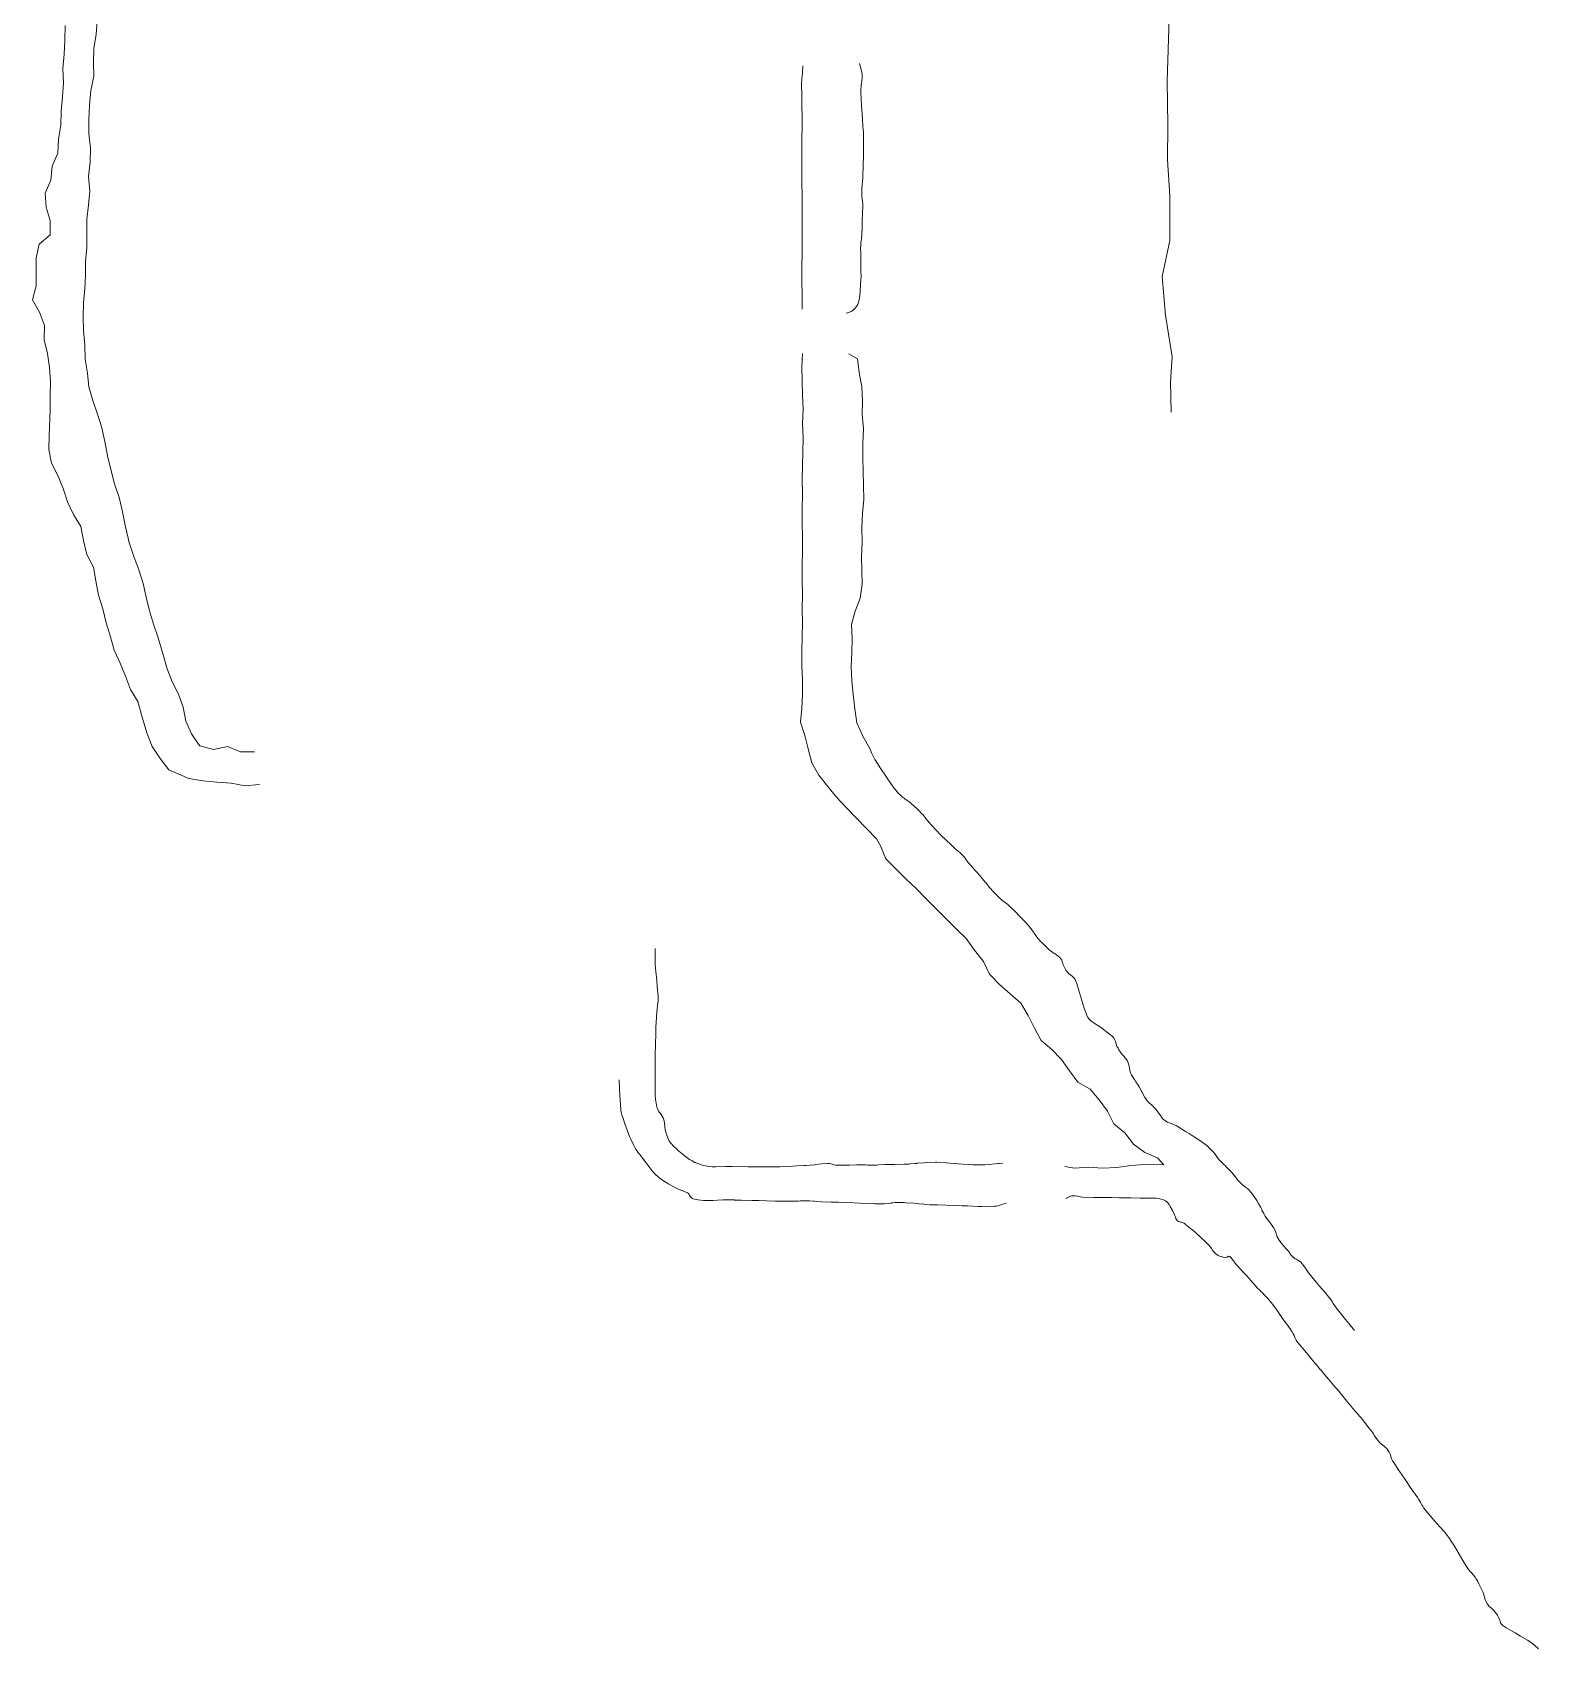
# Model space of a CAD drawing. Extents: x 683321 to 688873, y 7661944 to 7668387.
# Drawn here: x 685947 to 686490, y 7662499 to 7663081 of the extents above; entities that cross this region are included whole.
import ezdxf

# ---------------------------------------------------------------- set-up
doc = ezdxf.new("R2010")
doc.units = 0
doc.header["$MEASUREMENT"] = 0
doc.layers.add('01 CRESTA_Line', color=3, linetype='Continuous', lineweight=20)

msp = doc.modelspace()

# ---------------------------------------------------------------- linework, layer by layer
at = {"layer": '01 CRESTA_Line'}
for points in [[(686027.62, 7662822.07, 3874.22), (686022.5, 7662822.04, 3874.31), (686017.82, 7662824.03, 3874.41), (686012.76, 7662822.94, 3874.41), (686007.82, 7662824.3, 3874.52), (686007.43, 7662824.85, 3874.26), (686004.83, 7662828.53, 3874.99), (686002.83, 7662833.21, 3875.3), (686001.85, 7662838.2, 3875.58), (686000.2, 7662842.93, 3875.62), (685997.87, 7662847.36, 3875.4), (685996.08, 7662852.02, 3875.43), (685994.64, 7662857.05, 3875.59), (685992.82, 7662863.22, 3875.71), (685991.21, 7662868.07, 3875.85), (685989.75, 7662872.91, 3876.01), (685988.55, 7662877.81, 3876.16), (685987.46, 7662882.75, 3876.36), (685985.87, 7662887.71, 3876.44), (685984.03, 7662892.52, 3876.48), (685982.39, 7662897.53, 3876.63), (685981.25, 7662902.76, 3876.86), (685981.01, 7662903.83, 3876.65), (685979.83, 7662909.22, 3877.34), (685978.62, 7662914.22, 3877.71), (685977.84, 7662916.56, 3877.41), (685977.01, 7662919.08, 3877.31), (685974.6, 7662928.8, 3878.77), (685973.63, 7662933.93, 3878.32), (685972.5, 7662938.94, 3878.39), (685971.02, 7662943.78, 3878.37), (685969.28, 7662948.72, 3878.39), (685967.91, 7662953.67, 3878.47), (685967.34, 7662958.65, 3878.79), (685966.54, 7662963.62, 3878.99), (685966.42, 7662968.86, 3879.32), (685965.97, 7662973.88, 3879.44), (685965.79, 7662978.88, 3879.61), (685965.98, 7662983.98, 3879.88), (685966.47, 7662989.05, 3880.23), (685966.6, 7662993.82, 3880.29), (685966.69, 7662996.63, 3880.6), (685966.6, 7662998.83, 3880.77), (685967.11, 7663003.95, 3881.06), (685967.15, 7663009.12, 3881.19), (685967.09, 7663014.16, 3881.26), (685967.77, 7663019.16, 3882), (685968.18, 7663024.38, 3882.19), (685967.76, 7663029.53, 3882.33), (685968.37, 7663034.67, 3881.61), (685968.43, 7663039.74, 3881.84), (685967.86, 7663044.96, 3882.11), (685967.9, 7663049.99, 3882.21), (685968.14, 7663055.25, 3882.37), (685968.61, 7663060.49, 3883.05), (685969.68, 7663065.66, 3883.3), (685969.51, 7663070.65, 3883.68), (685969.6, 7663075.75, 3883.72), (685970.48, 7663080.69, 3883.78), (685970.86, 7663085.81, 3883.85)], [(686357.31, 7663086.5, 3893.97), (686356.5, 7663064, 3892.99), (686356.75, 7663048, 3892.72), (686356.63, 7663035.5, 3891.72), (686357.44, 7663022.5, 3891.61), (686357.44, 7663006.5, 3890.79), (686354.69, 7662993.5, 3890.49), (686355.88, 7662979.5, 3890.18), (686358.38, 7662964.5, 3889.38), (686357.75, 7662955.5, 3888.18), (686357.94, 7662944.5, 3887.8)], [(686029.33, 7662810.28, 3874.78), (686024.2, 7662809.84, 3875.01), (686019.19, 7662810.77, 3874.47), (686014.05, 7662811.13, 3874.61), (686008.96, 7662811.62, 3874.85), (686003.9, 7662812.46, 3874.7), (685996.72, 7662815.62, 3875.19), (685993.54, 7662819.73, 3875.44), (685990.7, 7662824.08, 3875.71), (685988.77, 7662828.97, 3876.12), (685986.82, 7662835.39, 3876.55), (685985.54, 7662840.28, 3876.82), (685982.91, 7662844.58, 3877.41), (685981.12, 7662849.34, 3877.96), (685979.14, 7662854.03, 3878.5), (685976.98, 7662858.74, 3879.11), (685975.69, 7662863.58, 3879.27), (685974.13, 7662868.58, 3879.37), (685972.93, 7662873.67, 3879.51), (685971.31, 7662878.62, 3879.68), (685970.42, 7662883.7, 3879.53), (685969.48, 7662888.7, 3879.07), (685967.15, 7662893.21, 3879.17), (685965.96, 7662898.25, 3879.6), (685965.02, 7662903.33, 3880.04), (685962.38, 7662907.69, 3880.52), (685960.16, 7662912.27, 3880.85), (685958.58, 7662917.08, 3881.12), (685956.73, 7662921.72, 3881.19), (685954.34, 7662926.13, 3881.54), (685953.39, 7662931.04, 3881.7), (685953.57, 7662936.11, 3881.09), (685953.86, 7662945.33, 3879.81), (685953.92, 7662950.22, 3879.32), (685953.92, 7662950.46, 3879.29), (685953.98, 7662955.53, 3879.07), (685953.66, 7662960.66, 3878.8), (685952.97, 7662965.72, 3879.04), (685951.76, 7662970.61, 3879.69), (685951.86, 7662975.81, 3880.64), (685950.12, 7662980.63, 3881.86), (685947.49, 7662985.09, 3883.38), (685948.92, 7662990.06, 3883), (685948.82, 7662995.17, 3882.66), (685948.87, 7663000.24, 3882.34), (685949.96, 7663005.12, 3881.61), (685953.93, 7663008.52, 3881.48), (685953.86, 7663013.65, 3881.41), (685952.47, 7663018.48, 3881.98), (685952.09, 7663023.56, 3882.54), (685954.12, 7663028.23, 3883.22), (685954.61, 7663033.29, 3883.21), (685956.65, 7663037.98, 3882.41), (685956.89, 7663042.98, 3882.43), (685957.71, 7663048.04, 3882.26), (685957.93, 7663053.07, 3882.52), (685958.33, 7663058.18, 3882.44), (685958.78, 7663063.3, 3882.56), (685958.48, 7663068.45, 3882.78), (685958.94, 7663073.62, 3882.71), (685959.18, 7663078.67, 3882.87), (685959.27, 7663084.01, 3882.83)], [(686225.18, 7663069.44, 3880.99), (686225.04, 7663066.86, 3880.99), (686224.78, 7663063.26, 3880.99), (686224.82, 7663058.21, 3880.99), (686224.95, 7663047.85, 3880.99), (686224.87, 7663042.73, 3880.99), (686224.79, 7663032.71, 3880.99), (686224.94, 7663017.21, 3880.99), (686224.99, 7663012.14, 3880.99), (686224.92, 7663007.15, 3880.99), (686224.96, 7663002.05, 3880.99), (686224.84, 7662996.88, 3880.99), (686224.87, 7662991.84, 3880.99), (686224.96, 7662986.65, 3880.99), (686225, 7662981.63, 3880.99)], [(686245.61, 7663070.21, 3882.69), (686246.02, 7663068.94, 3882.8), (686246.35, 7663067.66, 3882.92), (686246.46, 7663067.1, 3882.97), (686246.57, 7663066.34, 3883.04), (686246.6, 7663065.57, 3883.11), (686246.58, 7663065.24, 3883.14), (686246.45, 7663063.74, 3883.03), (686246.38, 7663063.24, 3882.99), (686246.24, 7663062.25, 3882.9), (686246.18, 7663061.88, 3882.85), (686246.08, 7663061.13, 3882.78), (686246.07, 7663060.37, 3882.77), (686246.07, 7663060.18, 3882.77), (686246.25, 7663057.32, 3882.86), (686246.38, 7663055.06, 3882.93), (686246.56, 7663052.02, 3882.92), (686246.68, 7663049.89, 3882.91), (686246.84, 7663047.81, 3882.86), (686246.86, 7663047.7, 3882.86), (686246.99, 7663046.48, 3882.83), (686247.08, 7663045.45, 3882.81), (686247.09, 7663044.79, 3882.8), (686247.08, 7663043.99, 3882.77), (686247.05, 7663039.68, 3882.6), (686247.02, 7663035.82, 3882.55), (686247.01, 7663034.52, 3882.53), (686246.99, 7663033.58, 3882.52), (686246.82, 7663029.29, 3882.48), (686246.7, 7663027.48, 3882.49), (686246.63, 7663026.78, 3882.49), (686246.6, 7663026.55, 3882.49), (686246.47, 7663024.95, 3882.48), (686246.43, 7663024.12, 3882.5), (686246.43, 7663023.13, 3882.43), (686246.52, 7663022.14, 3882.42), (686246.59, 7663021.64, 3882.43), (686246.62, 7663021.46, 3882.43), (686246.74, 7663020.57, 3882.39), (686246.8, 7663019.49, 3882.37), (686246.8, 7663018.94, 3882.36), (686246.73, 7663016.12, 3882.23), (686246.65, 7663013.76, 3882.13), (686246.54, 7663010.96, 3882.04), (686246.44, 7663008.68, 3881.97), (686246.31, 7663006.94, 3881.8), (686246.26, 7663006.47, 3881.76), (686246.16, 7663005.6, 3881.66), (686246.06, 7663004.5, 3881.54), (686246.04, 7663003.64, 3881.49), (686246.06, 7663001.91, 3881.4), (686246.13, 7662998.54, 3881.24), (686246.16, 7662995.5, 3881.18), (686246.18, 7662993.34, 3881.14), (686246.15, 7662992.38, 3881.06), (686245.87, 7662988.31, 3880.78), (686245.7, 7662986.67, 3880.66), (686245.46, 7662985.05, 3880.55), (686245.27, 7662984.21, 3880.5), (686245, 7662983.39, 3880.45), (686244.84, 7662983.06, 3880.35), (686244.78, 7662982.98, 3880.33), (686244.07, 7662982.08, 3880.03), (686243.87, 7662981.85, 3879.95), (686243.45, 7662981.44, 3879.91), (686242.98, 7662981.09, 3879.86), (686242.63, 7662980.89, 3879.81), (686241.97, 7662980.59, 3879.69), (686241.28, 7662980.36, 3879.56), (686240.79, 7662980.25, 3879.46)], [(686225.13, 7662965.67, 3879.05), (686224.9, 7662960.91, 3878.08), (686225.01, 7662955.7, 3877.8), (686225.11, 7662950.71, 3877.74), (686225.36, 7662945.65, 3877.61), (686225.14, 7662940.48, 3877.62), (686225.36, 7662935.35, 3877.32), (686225.17, 7662930.29, 3877.22), (686225.12, 7662925.29, 3877.04), (686225.02, 7662920.18, 3876.89), (686225.1, 7662915.03, 3876.73), (686224.97, 7662909.85, 3876.61), (686224.99, 7662904.66, 3876.38), (686225.03, 7662899.6, 3876.15), (686225.03, 7662894.42, 3875.91), (686225, 7662889.19, 3875.6), (686225.01, 7662884.02, 3875.45), (686225.05, 7662878.79, 3875.19), (686224.97, 7662873.71, 3874.93), (686225.07, 7662868.65, 3874.77), (686224.93, 7662863.49, 3874.53), (686224.81, 7662858.24, 3874.31), (686224.87, 7662853.13, 3874.14), (686225.11, 7662848.02, 3873.93), (686225.03, 7662842.81, 3873.48), (686224.88, 7662837.73, 3873.36), (686224.36, 7662832.74, 3873.64), (686225.94, 7662827.96, 3872.96), (686227.17, 7662823.12, 3872.72), (686228.42, 7662818.15, 3872.8), (686231.02, 7662813.67, 3872.3), (686234.18, 7662809.6, 3872.14), (686237.4, 7662805.76, 3871.88), (686240.92, 7662801.92, 3871.78), (686244.55, 7662798.24, 3871.76), (686248.21, 7662794.5, 3871.66), (686251.82, 7662790.74, 3871.63), (686253.15, 7662788.17, 3871.57), (686255.08, 7662783.52, 3871.64), (686258.7, 7662779.93, 3871.35), (686262.36, 7662776.35, 3871.07)], [(686241.74, 7662965.54, 3879.09), (686244.88, 7662963.79, 3879.88), (686245.56, 7662958.84, 3879.81), (686246.46, 7662953.69, 3879.76), (686246.72, 7662948.67, 3879.65), (686246.54, 7662943.66, 3879.53), (686247.06, 7662938.59, 3879.3), (686246.87, 7662933.36, 3879.2), (686246.83, 7662928.18, 3879.16)], [(686246.83, 7662928.18, 3879.16), (686246.98, 7662923.19, 3879.1), (686247.05, 7662918.15, 3879.09), (686247.21, 7662913.08, 3878.93), (686246.77, 7662907.98, 3878.79), (686246.52, 7662902.91, 3878.71), (686246.56, 7662897.71, 3878.64), (686246.36, 7662892.57, 3878.58), (686246.44, 7662887.56, 3878.42), (686246.63, 7662882.52, 3878.17), (686245.89, 7662877.52, 3877.64), (686244.09, 7662872.82, 3875.9), (686242.74, 7662867.99, 3874.82), (686242.98, 7662862.95, 3874.44), (686242.9, 7662857.89, 3874.29), (686242.61, 7662852.84, 3873.83), (686242.87, 7662847.74, 3873.8), (686243.37, 7662842.78, 3873.32), (686243.91, 7662837.63, 3873.17), (686244.73, 7662832.53, 3872.76), (686246.87, 7662827.74, 3872.68), (686249.32, 7662823.31, 3872.81), (686250.12, 7662821.45, 3872.75), (686250.67, 7662820.27, 3872.73), (686251.15, 7662819.38, 3872.73), (686251.5, 7662818.82, 3872.75), (686253.74, 7662815.4, 3872.67), (686254.26, 7662814.62, 3872.65), (686255.64, 7662812.56, 3872.32), (686257.11, 7662810.38, 3871.97), (686257.99, 7662809.16, 3871.79), (686258.71, 7662808.26, 3871.68), (686259.62, 7662807.21, 3871.57), (686260.36, 7662806.45, 3871.51), (686261.01, 7662805.87, 3871.42), (686261.72, 7662805.34, 3871.36), (686262.15, 7662805.07, 3871.34), (686262.49, 7662804.84, 3871.33), (686263.05, 7662804.48, 3871.29), (686263.91, 7662803.82, 3871.21), (686264.38, 7662803.41, 3871.16), (686266.29, 7662801.64, 3871.27), (686266.99, 7662800.96, 3871.3), (686268.04, 7662799.87, 3871.31), (686268.16, 7662799.74, 3871.3), (686268.42, 7662799.45, 3871.35), (686269.57, 7662798.08, 3871.31), (686269.84, 7662797.75, 3871.3), (686270.02, 7662797.52, 3871.29), (686270.96, 7662796.37, 3871.25), (686271.36, 7662795.92, 3871.24), (686271.72, 7662795.53, 3871.07), (686273.3, 7662793.81, 3871.01), (686275.13, 7662791.92, 3870.98), (686276.47, 7662790.58, 3870.89), (686278.86, 7662788.27, 3870.77), (686279.95, 7662787.28, 3870.65), (686280.55, 7662786.79, 3870.61), (686281.05, 7662786.39, 3870.56), (686281.89, 7662785.69, 3870.48), (686282.66, 7662784.95, 3870.41), (686283.33, 7662784.2, 3870.31), (686283.95, 7662783.4, 3870.22), (686284.01, 7662783.31, 3870.21), (686284.45, 7662782.72, 3870.14), (686284.86, 7662782.16, 3870.07), (686285.76, 7662781.06, 3869.94), (686285.86, 7662780.94, 3869.93), (686287.49, 7662779.16, 3869.82), (686287.59, 7662779.05, 3869.81), (686287.83, 7662778.8, 3869.79), (686289.13, 7662777.38, 3869.7), (686289.39, 7662777.09, 3869.69), (686290.48, 7662775.77, 3869.58), (686290.97, 7662775.14, 3869.54), (686291.13, 7662774.93, 3869.52), (686292.1, 7662773.7, 3869.42), (686292.65, 7662773.04, 3869.38), (686293.93, 7662771.6, 3869.18), (686294.36, 7662771.15, 3869.13), (686295.68, 7662769.83, 3869), (686296.12, 7662769.42, 3868.97), (686297.09, 7662768.56, 3868.9), (686298.01, 7662767.85, 3868.87), (686298.08, 7662767.79, 3868.87), (686299.07, 7662767.02, 3868.82), (686299.97, 7662766.22, 3868.77), (686301.57, 7662764.68, 3868.66), (686303.6, 7662762.61, 3868.52), (686305.44, 7662760.67, 3868.27), (686307.12, 7662758.79, 3868.04), (686307.79, 7662757.95, 3867.96), (686308.4, 7662757.07, 3867.87), (686308.5, 7662756.9, 3867.85), (686308.71, 7662756.59, 3867.82), (686309.2, 7662755.84, 3867.73), (686309.97, 7662754.83, 3867.64), (686310.11, 7662754.65, 3867.63), (686310.91, 7662753.74, 3867.48), (686311.18, 7662753.47, 3867.45), (686313.11, 7662751.56, 3867.22), (686313.73, 7662750.96, 3867.15), (686314.43, 7662750.36, 3867.06), (686315.18, 7662749.83, 3867), (686315.72, 7662749.5, 3866.98), (686316, 7662749.34, 3866.96), (686316.66, 7662748.94, 3866.91), (686317.27, 7662748.48, 3866.85), (686317.86, 7662747.93, 3866.79), (686318.22, 7662747.5, 3866.77), (686318.51, 7662747.02, 3866.74), (686318.73, 7662746.5, 3866.71), (686318.86, 7662746.08, 3866.69), (686319.01, 7662745.54, 3866.66), (686319.07, 7662745.32, 3866.64), (686319.36, 7662744.59, 3866.58), (686319.73, 7662743.89, 3866.55), (686320.05, 7662743.38, 3866.54), (686320.56, 7662742.72, 3866.44), (686321.13, 7662742.11, 3866.37), (686321.65, 7662741.65, 3866.33), (686321.76, 7662741.56, 3866.32), (686322.27, 7662741.17, 3866.27), (686322.68, 7662740.85, 3866.22), (686323.03, 7662740.46, 3866.18), (686323.32, 7662740.02, 3866.13), (686323.5, 7662739.65, 3866.09), (686324.05, 7662738.19, 3865.7), (686324.14, 7662737.92, 3865.62), (686324.97, 7662735.37, 3864.94), (686325.11, 7662734.91, 3864.82), (686325.8, 7662732.47, 3864.34), (686325.81, 7662732.42, 3864.33), (686326.5, 7662730, 3863.86), (686326.92, 7662728.73, 3863.65), (686327.42, 7662727.49, 3863.5), (686327.84, 7662726.59, 3863.41), (686328.12, 7662726.1, 3863.39), (686328.47, 7662725.66, 3863.41), (686328.77, 7662725.37, 3863.46), (686329.46, 7662724.81, 3863.4), (686330.14, 7662724.36, 3863.39), (686331.34, 7662723.59, 3863.39), (686331.64, 7662723.39, 3863.39), (686333, 7662722.44, 3863.35), (686335.76, 7662720.35, 3863.28), (686336.16, 7662720.04, 3863.26), (686336.88, 7662719.43, 3863.23), (686336.99, 7662719.33, 3863.23), (686337.32, 7662718.96, 3863.2), (686337.6, 7662718.54, 3863.15), (686337.8, 7662718.08, 3863.1), (686337.9, 7662717.72, 3863.05), (686338.13, 7662716.87, 3862.93), (686338.15, 7662716.81, 3862.92), (686338.44, 7662716.04, 3862.79), (686338.82, 7662715.24, 3862.7), (686339.12, 7662714.7, 3862.67), (686339.71, 7662713.82, 3862.56), (686340.36, 7662712.99, 3862.5), (686340.6, 7662712.73, 3862.49), (686340.9, 7662712.4, 3862.46), (686341.43, 7662711.79, 3862.41), (686341.89, 7662711.12, 3862.35), (686342.2, 7662710.59, 3862.29), (686342.51, 7662709.93, 3862.22), (686342.74, 7662709.25, 3862.13), (686342.89, 7662708.54, 3862.04), (686342.94, 7662708.15, 3861.98), (686342.95, 7662708, 3861.95), (686343.04, 7662707.35, 3861.82), (686343.21, 7662706.71, 3861.73), (686343.46, 7662706.09, 3861.67), (686343.69, 7662705.65, 3861.65), (686344.62, 7662704.13, 3861.47), (686344.95, 7662703.62, 3861.42), (686345.27, 7662703.12, 3861.37), (686346.06, 7662701.89, 3861.23), (686346.42, 7662701.29, 3861.17), (686347.4, 7662699.55, 3861.12), (686347.5, 7662699.37, 3861.12), (686348.02, 7662698.37, 3861.08), (686348.53, 7662697.45, 3861.06), (686348.91, 7662696.86, 3861.05), (686349.34, 7662696.29, 3860.98), (686349.83, 7662695.78, 3860.97), (686349.96, 7662695.66, 3860.98), (686350.99, 7662694.71, 3861.04), (686351.1, 7662694.61, 3861.04), (686352.18, 7662693.5, 3861.03), (686352.43, 7662693.22, 3861.03), (686353.2, 7662692.3, 3861.03), (686353.8, 7662691.49, 3861.01), (686353.91, 7662691.33, 3861.01), (686354.38, 7662690.61, 3860.95), (686354.76, 7662690.07, 3860.93), (686355.2, 7662689.59, 3860.95), (686355.55, 7662689.27, 3861), (686356.07, 7662688.9, 3860.9), (686356.62, 7662688.6, 3860.85), (686357.21, 7662688.37, 3860.85), (686357.34, 7662688.34, 3860.85), (686358.02, 7662688.11, 3860.87), (686358.25, 7662688.03, 3860.87), (686359.14, 7662687.66, 3860.83), (686359.99, 7662687.21, 3860.78), (686360.15, 7662687.11, 3860.77), (686363.15, 7662685.28, 3860.8), (686364.43, 7662684.48, 3860.82), (686366.31, 7662683.26, 3860.94), (686368.62, 7662681.7, 3861.08), (686369.96, 7662680.74, 3861.19), (686370.89, 7662680.01, 3861.26), (686371.94, 7662679.12, 3861.33), (686372.66, 7662678.43, 3861.36), (686373.28, 7662677.76, 3861.36), (686373.84, 7662677.04, 3861.34), (686374.11, 7662676.64, 3861.32), (686374.3, 7662676.35, 3861.3), (686374.73, 7662675.74, 3861.27), (686375.42, 7662674.89, 3861.25), (686375.8, 7662674.47, 3861.25), (686377.04, 7662673.21, 3861.26), (686377.62, 7662672.67, 3861.29), (686377.73, 7662672.56, 3861.29), (686378.9, 7662671.42, 3861.32), (686379.51, 7662670.78, 3861.32), (686380.52, 7662669.64, 3861.32), (686381.09, 7662668.94, 3861.31), (686381.32, 7662668.65, 3861.3), (686382.18, 7662667.61, 3861.27), (686382.85, 7662666.86, 3861.28), (686383.55, 7662666.15, 3861.23), (686384.31, 7662665.49, 3861.25), (686384.68, 7662665.22, 3861.29), (686384.87, 7662665.08, 3861.3), (686385.55, 7662664.54, 3861.32), (686386.19, 7662663.95, 3861.31), (686386.59, 7662663.5, 3861.3), (686387.33, 7662662.57, 3861.21), (686387.79, 7662661.92, 3861.14), (686388.83, 7662660.32, 3860.94), (686389.48, 7662659.22, 3860.8), (686390.24, 7662657.84, 3860.53), (686390.62, 7662657.06, 3860.38), (686390.71, 7662656.87, 3860.34), (686391.36, 7662655.6, 3860.07), (686391.83, 7662654.75, 3859.93), (686392.4, 7662653.87, 3859.87), (686393.03, 7662653.04, 3859.87), (686393.28, 7662652.74, 3859.88), (686393.39, 7662652.6, 3859.88), (686393.99, 7662651.86, 3859.88), (686394.64, 7662650.93, 3859.86), (686394.86, 7662650.57, 3859.84), (686395.3, 7662649.79, 3859.97), (686395.66, 7662648.97, 3860.07), (686395.87, 7662648.32, 3860.14), (686395.94, 7662648.12, 3860.16), (686395.99, 7662647.94, 3860.17), (686396.21, 7662647.27, 3860.22), (686396.51, 7662646.63, 3860.31), (686396.87, 7662646.03, 3860.44), (686396.96, 7662645.9, 3860.47), (686397.49, 7662645.19, 3860.35), (686397.89, 7662644.68, 3860.27), (686398.69, 7662643.77, 3860.29), (686399.07, 7662643.37, 3860.31), (686399.12, 7662643.32, 3860.31), (686399.9, 7662642.48, 3860.34), (686400.28, 7662642.02, 3860.35), (686400.62, 7662641.55, 3860.42), (686400.65, 7662641.49, 3860.42), (686400.97, 7662640.99, 3860.49), (686401.1, 7662640.79, 3860.51), (686401.16, 7662640.71, 3860.52), (686401.56, 7662640.24, 3860.48), (686402.01, 7662639.82, 3860.48), (686402.51, 7662639.47, 3860.52), (686403.08, 7662639.17, 3860.6), (686403.2, 7662639.11, 3860.62), (686403.67, 7662638.87, 3860.63), (686404.22, 7662638.5, 3860.65), (686404.73, 7662638.06, 3860.68), (686405.19, 7662637.55, 3860.71), (686406.07, 7662636.38, 3860.57), (686406.6, 7662635.61, 3860.49), (686406.76, 7662635.37, 3860.46), (686407.49, 7662634.31, 3860.33), (686408.15, 7662633.46, 3860.24), (686410.24, 7662630.92, 3860.23), (686411.46, 7662629.46, 3860.23), (686413.43, 7662627.16, 3860.33), (686414.8, 7662625.54, 3860.4), (686415.48, 7662624.66, 3860.32), (686416.09, 7662623.73, 3860.29), (686416.13, 7662623.66, 3860.29), (686416.39, 7662623.25, 3860.28), (686416.87, 7662622.5, 3860.22), (686417.67, 7662621.38, 3860.18), (686417.73, 7662621.31, 3860.17), (686418.06, 7662620.9, 3860.17), (686420.84, 7662617.4, 3860.19), (686421.96, 7662616.03, 3860.21), (686424.1, 7662613.51, 3860.29)], [(686262.36, 7662776.35, 3871.07), (686265.97, 7662772.89, 3870.82), (686269.58, 7662769.21, 3870.54), (686273.11, 7662765.56, 3870.32), (686276.82, 7662761.94, 3869.96), (686280.42, 7662758.3, 3869.75), (686284.13, 7662754.81, 3869.4), (686287.06, 7662750.61, 3869.09), (686290.31, 7662746.54, 3868.84), (686292.44, 7662741.91, 3868.94), (686296.05, 7662738.16, 3868.66), (686299.97, 7662734.89, 3868.31), (686303.79, 7662731.45, 3867.99), (686306.48, 7662727.06, 3868.01), (686308.7, 7662722.5, 3867.93), (686311.09, 7662718.06, 3868.15), (686314.92, 7662714.78, 3867.41), (686318.47, 7662711.21, 3866.46), (686321.36, 7662707.07, 3866.41), (686324.34, 7662702.96, 3866.42), (686328.77, 7662700.51, 3865.38), (686332, 7662696.64, 3865.22), (686335.03, 7662692.56, 3864.78), (686337.26, 7662687.97, 3865.69), (686341.26, 7662684.79, 3865.02), (686344.44, 7662680.66, 3863.73), (686348.44, 7662677.62, 3863.52), (686353.06, 7662675.69, 3863.79), (686355.33, 7662673.26, 3863.45), (686348.5, 7662673.28, 3864.06), (686343.38, 7662672.97, 3864.44), (686338.39, 7662672.21, 3864.73), (686333.27, 7662672.02, 3864.79), (686328.2, 7662672.31, 3864.78), (686323.16, 7662672, 3864.79), (686319.64, 7662672.55, 3865.23)], [(686297.32, 7662673.78, 3867.45), (686295.99, 7662673.68, 3867.47), (686295.52, 7662673.64, 3867.48), (686292.21, 7662673.32, 3867.49), (686290.86, 7662673.2, 3867.5), (686289.51, 7662673.15, 3867.43), (686288.87, 7662673.15, 3867.41), (686286.5, 7662673.22, 3867.4), (686285.4, 7662673.28, 3867.41), (686282.92, 7662673.45, 3867.24), (686279.75, 7662673.68, 3867.05), (686276.84, 7662673.93, 3867.13), (686274.83, 7662674.1, 3867.18), (686273.55, 7662674.14, 3867.19), (686272.99, 7662674.13, 3867.19), (686270.18, 7662674.03, 3867.2), (686268.94, 7662673.95, 3867.2), (686266.44, 7662673.75, 3867.27), (686266.34, 7662673.74, 3867.27), (686265.65, 7662673.67, 3867.29), (686263.99, 7662673.53, 3867.33), (686263.46, 7662673.5, 3867.35), (686261.63, 7662673.43, 3867.37), (686258.26, 7662673.32, 3867.41), (686255.02, 7662673.27, 3867.51), (686254.75, 7662673.27, 3867.52), (686252.63, 7662673.22, 3867.58), (686252.45, 7662673.21, 3867.59), (686251.72, 7662673.14, 3867.5), (686251.65, 7662673.13, 3867.5), (686251.54, 7662673.12, 3867.48), (686250.9, 7662673.05, 3867.41), (686250.83, 7662673.04, 3867.4), (686249.84, 7662673.04, 3867.45), (686249.09, 7662673.09, 3867.51), (686248.5, 7662673.13, 3867.55), (686247.76, 7662673.17, 3867.6), (686246.75, 7662673.19, 3867.66), (686244.69, 7662673.16, 3867.63), (686242.07, 7662673.12, 3867.58), (686239.86, 7662673.1, 3867.75), (686237.71, 7662673.1, 3867.93), (686237.05, 7662673.14, 3867.9), (686236.4, 7662673.26, 3867.9), (686235.99, 7662673.38, 3867.93), (686235.79, 7662673.44, 3867.93), (686235.25, 7662673.6, 3867.94), (686234.69, 7662673.68, 3867.94), (686234.15, 7662673.69, 3867.94), (686232.15, 7662673.51, 3867.98), (686229.64, 7662673.28, 3868.03), (686229.42, 7662673.26, 3868.04), (686226.32, 7662673.02, 3868.12), (686225.66, 7662672.97, 3868.13), (686223.07, 7662672.8, 3868.17), (686220.17, 7662672.64, 3868.22), (686217.02, 7662672.51, 3868.22), (686216.65, 7662672.5, 3868.22), (686213.54, 7662672.47, 3868.25), (686213.18, 7662672.48, 3868.26), (686209.8, 7662672.5, 3868.28), (686206.34, 7662672.53, 3868.31), (686205.38, 7662672.54, 3868.29), (686199.78, 7662672.56, 3868.21), (686197.38, 7662672.55, 3868.23), (686193.78, 7662672.51, 3868.27), (686192.56, 7662672.54, 3868.13), (686191.35, 7662672.66, 3868.01), (686190.15, 7662672.85, 3867.92), (686189.41, 7662673.02, 3867.88), (686188.96, 7662673.13, 3867.95), (686188.44, 7662673.28, 3868.05), (686188.39, 7662673.29, 3868.05), (686187.33, 7662673.65, 3868.13), (686187.08, 7662673.75, 3868.15), (686186.3, 7662674.08, 3868.23), (686185.3, 7662674.59, 3868.37), (686184.34, 7662675.17, 3868.52), (686183.88, 7662675.48, 3868.6), (686182.46, 7662676.52, 3868.61), (686181.66, 7662677.16, 3868.63), (686180.47, 7662678.18, 3868.68), (686179.81, 7662678.8, 3868.72), (686178.39, 7662680.22, 3868.82), (686177.97, 7662680.66, 3868.86), (686177.45, 7662681.27, 3868.93), (686177.31, 7662681.46, 3868.96), (686176.96, 7662682.02, 3868.92), (686176.71, 7662682.54, 3868.88), (686176.21, 7662683.84, 3868.81), (686175.84, 7662685, 3868.75), (686175.63, 7662685.86, 3868.85), (686175.5, 7662686.74, 3868.96), (686175.45, 7662687.25, 3869.03), (686175.36, 7662688.12, 3869.13), (686175.19, 7662689.01, 3869.24), (686175.07, 7662689.47, 3869.29), (686174.84, 7662690.14, 3869.28), (686174.53, 7662690.77, 3869.28), (686174.16, 7662691.36, 3869.28), (686173.87, 7662691.72, 3869.28), (686173.74, 7662691.88, 3869.27), (686173.36, 7662692.37, 3869.24), (686173.04, 7662692.91, 3869.23), (686172.79, 7662693.48, 3869.24), (686172.62, 7662694.05, 3869.26), (686172.34, 7662695.46, 3869.25), (686172.13, 7662696.9, 3869.24), (686172.02, 7662698.3, 3869.24), (686171.98, 7662699.72, 3869.24), (686172.01, 7662702.48, 3868.92), (686172.02, 7662703.23, 3869.06), (686172.03, 7662705.48, 3869.46), (686171.99, 7662707.71, 3869.08), (686171.96, 7662709.43, 3869.34), (686171.95, 7662710.96, 3869.57), (686172, 7662712.94, 3869.12), (686172, 7662713.02, 3869.11), (686172.09, 7662716.6, 3869.74), (686172.19, 7662720.49, 3869.87), (686172.23, 7662722.36, 3869.93), (686172.25, 7662722.82, 3869.93), (686172.62, 7662728.2, 3870.05), (686172.84, 7662730.69, 3869.87), (686173.01, 7662732.24, 3869.76), (686173.03, 7662732.35, 3869.8), (686173.1, 7662733.24, 3870.04), (686173.1, 7662733.84, 3870.2), (686173.09, 7662734.02, 3870.18), (686172.76, 7662737.4, 3869.8), (686172.53, 7662739.81, 3870.37), (686172.2, 7662742.89, 3870.38), (686171.95, 7662745.31, 3870.4), (686171.99, 7662751.2, 3870.61)], [(686298.44, 7662659.34, 3867.04), (686296.96, 7662658.85, 3867.09), (686295.6, 7662658.48, 3867.13), (686294.9, 7662658.35, 3867.16), (686294.25, 7662658.29, 3867.18), (686289.74, 7662658.19, 3867.18), (686288.41, 7662658.21, 3867.19), (686284.63, 7662658.37, 3867.26), (686282.63, 7662658.46, 3867.3), (686279.85, 7662658.56, 3867.38), (686276.81, 7662658.67, 3867.48), (686273.67, 7662658.75, 3867.53), (686270.96, 7662658.83, 3867.57), (686269.58, 7662658.92, 3867.59), (686268.98, 7662658.98, 3867.59), (686267.12, 7662659.18, 3867.61), (686266.4, 7662659.26, 3867.61), (686265.26, 7662659.36, 3867.63), (686262.23, 7662659.55, 3867.69), (686261.73, 7662659.57, 3867.71), (686259.84, 7662659.62, 3867.79), (686259.53, 7662659.62, 3867.8), (686258.42, 7662659.58, 3867.76), (686257.32, 7662659.46, 3867.76), (686257.18, 7662659.44, 3867.76), (686256.91, 7662659.4, 3867.76), (686255.94, 7662659.28, 3867.73), (686254.69, 7662659.2, 3867.72), (686254.53, 7662659.2, 3867.72), (686251.18, 7662659.17, 3867.8), (686249.17, 7662659.22, 3867.84), (686245.92, 7662659.38, 3867.87), (686243.66, 7662659.49, 3867.89), (686240.87, 7662659.59, 3867.93), (686237.9, 7662659.69, 3867.97), (686235.42, 7662659.78, 3868.02), (686231.94, 7662659.9, 3868.1), (686230.16, 7662660, 3868.13), (686229.4, 7662660.07, 3868.14), (686229.07, 7662660.1, 3868.15), (686227.56, 7662660.23, 3868.17), (686226.64, 7662660.26, 3868.2), (686225.24, 7662660.25, 3868.23), (686224.35, 7662660.21, 3868.26), (686223.48, 7662660.16, 3868.29), (686222.46, 7662660.11, 3868.33), (686221.24, 7662660.09, 3868.36), (686217.3, 7662660.1, 3868.36), (686215.27, 7662660.13, 3868.37), (686212.21, 7662660.24, 3868.3), (686209.37, 7662660.35, 3868.23), (686206.85, 7662660.39, 3868.24), (686203.06, 7662660.43, 3868.25), (686200.62, 7662660.52, 3868.25), (686200.43, 7662660.53, 3868.26), (686199.53, 7662660.58, 3868.25), (686198.02, 7662660.64, 3868.25), (686197.35, 7662660.64, 3868.27), (686196.46, 7662660.6, 3868.25), (686194.47, 7662660.46, 3868.23), (686192.87, 7662660.4, 3868.23), (686189.42, 7662660.39, 3868.23), (686188.39, 7662660.43, 3868.27), (686187.36, 7662660.56, 3868.31), (686186.75, 7662660.67, 3868.34), (686186.1, 7662660.85, 3868.37), (686185.47, 7662661.1, 3868.4), (686185.11, 7662661.29, 3868.41), (686184.81, 7662661.51, 3868.41), (686184.56, 7662661.78, 3868.42), (686184.38, 7662662.1, 3868.42), (686184.34, 7662662.22, 3868.42), (686184.18, 7662662.55, 3868.38), (686183.96, 7662662.84, 3868.38), (686183.68, 7662663.08, 3868.42), (686183.57, 7662663.15, 3868.44), (686182.84, 7662663.51, 3868.41), (686182.08, 7662663.8, 3868.42), (686181.86, 7662663.87, 3868.43), (686180.95, 7662664.18, 3868.44), (686180.07, 7662664.56, 3868.44), (686179.82, 7662664.68, 3868.44), (686177.58, 7662665.89, 3868.43), (686177.17, 7662666.12, 3868.43), (686176.68, 7662666.41, 3868.43), (686175.81, 7662666.93, 3868.43), (686175.56, 7662667.09, 3868.43), (686174.29, 7662667.96, 3868.49), (686173.06, 7662668.89, 3868.54), (686172.99, 7662668.95, 3868.55), (686172.25, 7662669.6, 3868.58), (686171.56, 7662670.31, 3868.62), (686171.52, 7662670.36, 3868.62), (686170.48, 7662671.59, 3867.04), (686168.56, 7662674.02, 3868.78), (686166.29, 7662677.04, 3867.04), (686165.79, 7662677.72, 3867.04), (686165.09, 7662678.75, 3867.04), (686164.94, 7662678.98, 3868.99), (686164.37, 7662679.98, 3867.04), (686164.13, 7662680.46, 3867.04), (686163.2, 7662682.47, 3867.04), (686162.79, 7662683.44, 3869.08), (686161.9, 7662685.66, 3869.17), (686161.04, 7662687.95, 3869.26), (686160.39, 7662689.88, 3869.34), (686160, 7662691.19, 3869.39), (686159.77, 7662692.14, 3869.42), (686159.66, 7662692.78, 3869.45), (686159.61, 7662693.26, 3869.46), (686159.21, 7662698.23, 3869.63), (686159.08, 7662700.33, 3869.7), (686158.95, 7662703.81, 3869.81)], [(686490.43, 7662498.77, 3857.53), (686488.93, 7662500.06, 3857.61), (686487.84, 7662500.93, 3857.7), (686487.02, 7662501.52, 3857.79), (686486.41, 7662501.89, 3857.89), (686483.91, 7662503.32, 3858.1), (686481.94, 7662504.45, 3858.26), (686478.77, 7662506.33, 3858.97), (686477.57, 7662507.09, 3859.24), (686477.23, 7662507.37, 3859.2), (686476.93, 7662507.71, 3859.18), (686476.7, 7662508.09, 3859.16), (686476.62, 7662508.32, 3859.15), (686476.54, 7662508.52, 3859.15), (686476.28, 7662509.32, 3859.17), (686475.94, 7662510.1, 3859.13), (686475.54, 7662510.84, 3859.11), (686475.08, 7662511.51, 3859.12), (686474.46, 7662512.28, 3859.04), (686473.78, 7662513, 3858.99), (686473.53, 7662513.22, 3858.98), (686473.04, 7662513.66, 3858.93), (686472.97, 7662513.71, 3858.92), (686472.5, 7662514.15, 3858.87), (686472.08, 7662514.64, 3858.84), (686471.73, 7662515.18, 3858.82), (686471.7, 7662515.23, 3858.82), (686471.35, 7662515.94, 3858.83), (686471.08, 7662516.69, 3858.85), (686470.9, 7662517.36, 3858.87), (686470.8, 7662517.73, 3858.87), (686470.65, 7662518.3, 3858.86), (686470.33, 7662519.22, 3858.88), (686469.98, 7662519.99, 3858.92), (686468.92, 7662522.09, 3859.05), (686468.45, 7662522.98, 3859.12), (686467.81, 7662524.05, 3859.23), (686467.52, 7662524.5, 3859.29), (686466.88, 7662525.38, 3859.2), (686466.17, 7662526.22, 3859.14), (686466, 7662526.4, 3859.13), (686465.77, 7662526.64, 3859.11), (686465.18, 7662527.29, 3859.06), (686464.65, 7662528, 3859), (686464.4, 7662528.4, 3858.98), (686463.12, 7662530.56, 3859.01), (686461.77, 7662532.87, 3859.05), (686460.05, 7662535.67, 3859.08), (686459.12, 7662537.15, 3859.1), (686458.02, 7662538.81, 3859), (686457.43, 7662539.63, 3858.97), (686456.59, 7662540.72, 3858.94), (686456.14, 7662541.25, 3858.95), (686454.96, 7662542.6, 3858.95), (686452.82, 7662545.02, 3858.96), (686450.25, 7662547.96, 3859.23), (686449.53, 7662548.79, 3859.31), (686449.05, 7662549.43, 3859.31), (686448.63, 7662550.11, 3859.3), (686448.46, 7662550.43, 3859.3), (686448.02, 7662551.26, 3859.29), (686447.84, 7662551.59, 3859.27), (686447.15, 7662552.72, 3859.26), (686446.83, 7662553.2, 3859.27), (686445.01, 7662555.76, 3859.41), (686443.88, 7662557.38, 3859.49), (686442.77, 7662559.04, 3859.56), (686441.02, 7662561.66, 3859.67), (686439.83, 7662563.41, 3859.59), (686438.17, 7662565.83, 3859.48), (686437.76, 7662566.5, 3859.47), (686437.43, 7662567.21, 3859.46), (686437.17, 7662567.95, 3859.44), (686437.12, 7662568.13, 3859.43), (686436.88, 7662568.86, 3859.38), (686436.56, 7662569.56, 3859.36), (686436.18, 7662570.22, 3859.38), (686436.08, 7662570.37, 3859.39), (686435.65, 7662570.93, 3859.39), (686435.16, 7662571.43, 3859.42), (686434.61, 7662571.87, 3859.48), (686434.36, 7662572.05, 3859.52), (686434.24, 7662572.13, 3859.53), (686433.74, 7662572.5, 3859.57), (686433.17, 7662573.01, 3859.61), (686432.66, 7662573.57, 3859.65), (686432.46, 7662573.84, 3859.67), (686431.36, 7662575.4, 3859.69), (686431.1, 7662575.79, 3859.7), (686430.85, 7662576.17, 3859.7), (686430.02, 7662577.38, 3859.71), (686429.6, 7662577.95, 3859.73), (686427.32, 7662580.9, 3859.96), (686426.42, 7662582.01, 3860.06), (686424.93, 7662583.72, 3860.15), (686424.78, 7662583.89, 3860.16), (686424.66, 7662584.02, 3860.17), (686423.34, 7662585.53, 3860.24), (686423.11, 7662585.8, 3860.26), (686421.31, 7662588.04, 3860.32), (686419.9, 7662589.78, 3860.37), (686418.37, 7662591.59, 3860.47), (686416.54, 7662593.74, 3860.6), (686414.65, 7662595.93, 3860.66), (686413.23, 7662597.58, 3860.7), (686411.86, 7662599.25, 3860.72), (686411.82, 7662599.3, 3860.72), (686410.35, 7662601.12, 3860.74), (686410.07, 7662601.46, 3860.74), (686410.02, 7662601.52, 3860.74), (686408.92, 7662602.82, 3860.77), (686406.72, 7662605.4, 3860.83), (686404.81, 7662607.71, 3860.99), (686403.52, 7662609.33, 3861.11), (686403.06, 7662610, 3861.08), (686402.66, 7662610.72, 3861.06), (686402.38, 7662611.34, 3861.04), (686402.25, 7662611.64, 3861.03), (686401.98, 7662612.23, 3860.98), (686401.51, 7662613.08, 3860.95), (686401.07, 7662613.76, 3860.95), (686399.63, 7662615.76, 3861.03), (686398.14, 7662617.84, 3861.1), (686396.41, 7662620.34, 3861.02), (686395.26, 7662622, 3860.96), (686394.41, 7662623.11, 3860.9), (686394.09, 7662623.49, 3860.89), (686392.58, 7662625.22, 3860.86), (686392.02, 7662625.83, 3860.85), (686390.73, 7662627.16, 3860.83), (686390.32, 7662627.56, 3860.83), (686390.03, 7662627.84, 3860.83), (686388.97, 7662628.89, 3860.82), (686388.44, 7662629.47, 3860.81), (686386.78, 7662631.36, 3860.97), (686385.08, 7662633.3, 3861.14), (686384.15, 7662634.32, 3861.13), (686381.69, 7662637.01, 3861.1), (686380.85, 7662638, 3861.18), (686380.66, 7662638.25, 3861.19), (686380.07, 7662639.03, 3861.23), (686380.03, 7662639.1, 3861.23), (686379.61, 7662639.62, 3861.26), (686379.11, 7662640.11, 3861.33), (686378.94, 7662640.21, 3861.36), (686378.74, 7662640.23, 3861.4), (686378.67, 7662640.21, 3861.42), (686378.56, 7662640.17, 3861.42), (686378.51, 7662640.14, 3861.41), (686378.21, 7662639.96, 3861.35), (686377.87, 7662639.86, 3861.36), (686377.48, 7662639.84, 3861.37), (686376.74, 7662639.94, 3861.55), (686376.01, 7662640.12, 3861.74), (686375.45, 7662640.31, 3861.91), (686374.93, 7662640.56, 3862.08), (686374.44, 7662640.88, 3862.25), (686374.08, 7662641.17, 3862.4), (686373.41, 7662641.86, 3862.42), (686372.79, 7662642.61, 3862.45), (686372.5, 7662643.01, 3862.47), (686371.87, 7662643.84, 3862.48), (686371.19, 7662644.62, 3862.52), (686370.81, 7662645, 3862.55), (686368.44, 7662647.26, 3862.77), (686367.04, 7662648.55, 3862.91), (686365.66, 7662649.72, 3862.99), (686365.6, 7662649.78, 3863), (686363.19, 7662651.69, 3863.19), (686363.08, 7662651.78, 3863.2), (686362.57, 7662652.12, 3863.18), (686362.02, 7662652.39, 3863.13), (686361.64, 7662652.52, 3863.08), (686361.43, 7662652.59, 3863.05), (686360.96, 7662652.69, 3862.98), (686360.62, 7662652.79, 3862.93), (686360.31, 7662652.96, 3862.9), (686360.04, 7662653.2, 3862.9), (686359.86, 7662653.45, 3862.92), (686359.67, 7662653.85, 3863), (686359.63, 7662653.96, 3863.02), (686359.29, 7662654.89, 3863.19), (686359.19, 7662655.12, 3863.23), (686358.45, 7662656.7, 3863.33), (686357.67, 7662658.18, 3863.47), (686357.25, 7662658.87, 3863.57), (686356.77, 7662659.49, 3863.71), (686356.4, 7662659.88, 3863.59), (686355.97, 7662660.21, 3863.52), (686355.5, 7662660.47, 3863.5), (686355.18, 7662660.6, 3863.51), (686354.31, 7662660.85, 3863.6), (686353.43, 7662661.03, 3863.73), (686352.53, 7662661.14, 3863.92), (686351.97, 7662661.16, 3864.05), (686348.93, 7662661.18, 3864.3), (686346.8, 7662661.2, 3864.47), (686343.57, 7662661.27, 3864.04), (686342.27, 7662661.29, 3864.51), (686341.68, 7662661.3, 3864.73), (686339.21, 7662661.36, 3864.77), (686336.45, 7662661.44, 3864.82), (686334.56, 7662661.44, 3864.82), (686334.33, 7662661.43, 3864.83), (686332.36, 7662661.41, 3864.85), (686331.55, 7662661.4, 3864.86), (686331.21, 7662661.4, 3864.86), (686330.05, 7662661.43, 3864.87), (686326.18, 7662661.6, 3864.93), (686325.21, 7662661.69, 3864.83), (686324.55, 7662661.8, 3864.76), (686324.18, 7662661.86, 3864.72), (686323.39, 7662661.98, 3864.61), (686322.58, 7662662.06, 3864.55), (686322.19, 7662662.05, 3864.45), (686321.81, 7662661.96, 3864.42), (686321.72, 7662661.92, 3864.43), (686320.97, 7662661.58, 3864.5), (686320.26, 7662661.16, 3864.64), (686320.1, 7662661.05, 3864.68)]]:
    msp.add_polyline3d(points, dxfattribs=at)

doc.saveas('drawing.dxf')
